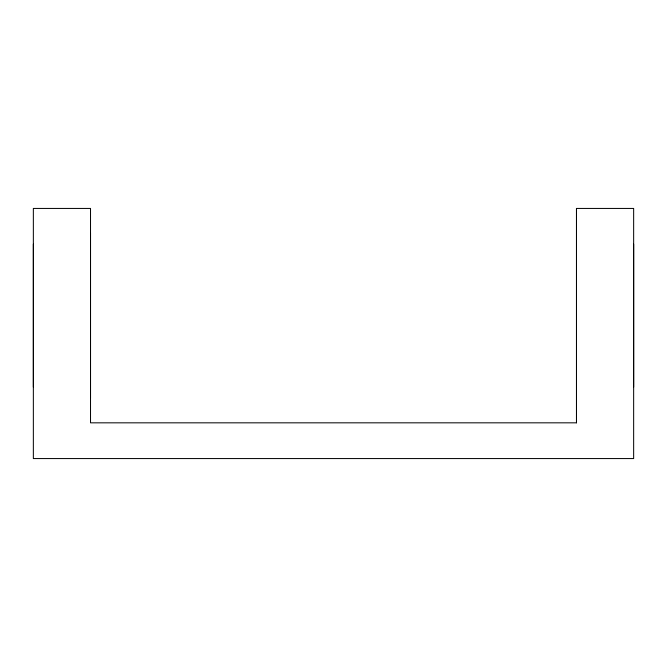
<?xml version="1.0" encoding="UTF-8"?>
<svg xmlns="http://www.w3.org/2000/svg" width="667" height="667" viewBox="0 0 667 667"><rect width="100%" height="100%" fill="white"/><g stroke="black" fill="none" stroke-linecap="round" stroke-linejoin="round"><path stroke-width="1" d="M33.35 387.093L33.35 244.164M576.48 422.828L576.48 208.438L633.65 208.438L633.65 458.562L33.35 458.562L33.35 208.438L90.52 208.438L90.52 422.836L576.48 422.828L576.48 208.438M633.65 387.093L633.65 244.164M90.52 233.091L90.52 398.174"/></g></svg>
